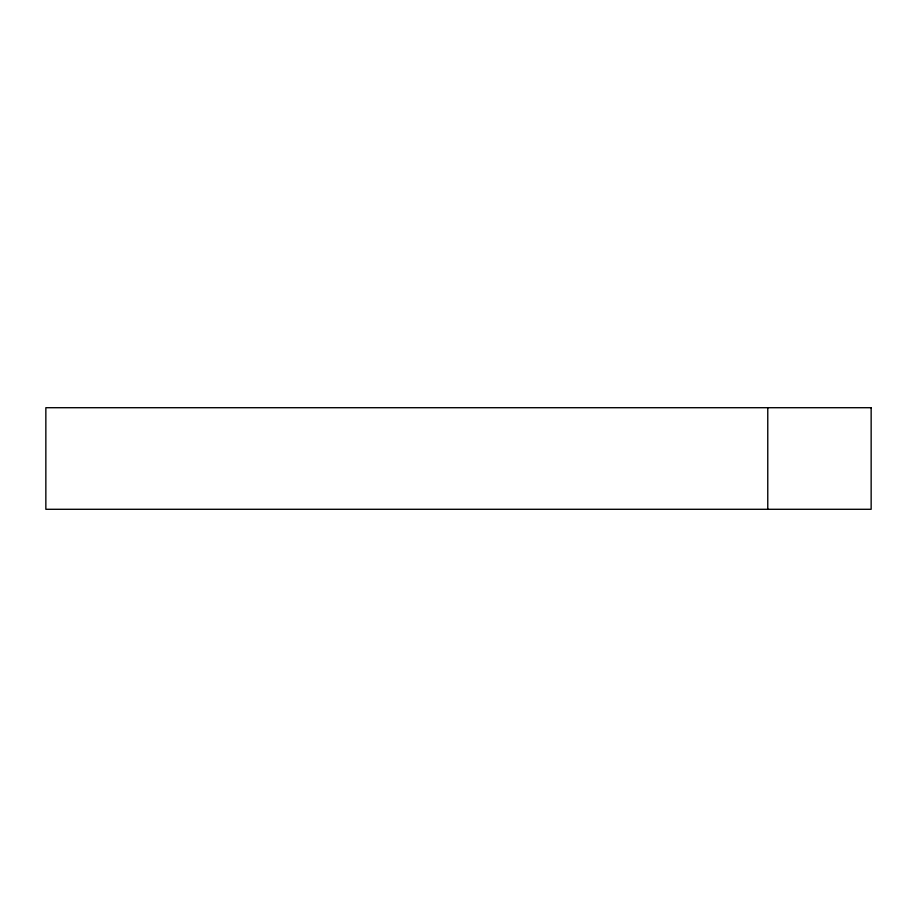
<?xml version="1.0" encoding="UTF-8"?>
<svg xmlns="http://www.w3.org/2000/svg" width="917" height="917" viewBox="0 0 917 917"><rect width="100%" height="100%" fill="white"/><g stroke="black" fill="none" stroke-linecap="round" stroke-linejoin="round"><path stroke-width="1.38" d="M767.77 407.71L767.77 509.29M871.15 407.71L45.85 407.71L45.85 509.29L871.15 509.29L871.15 407.71"/></g></svg>
